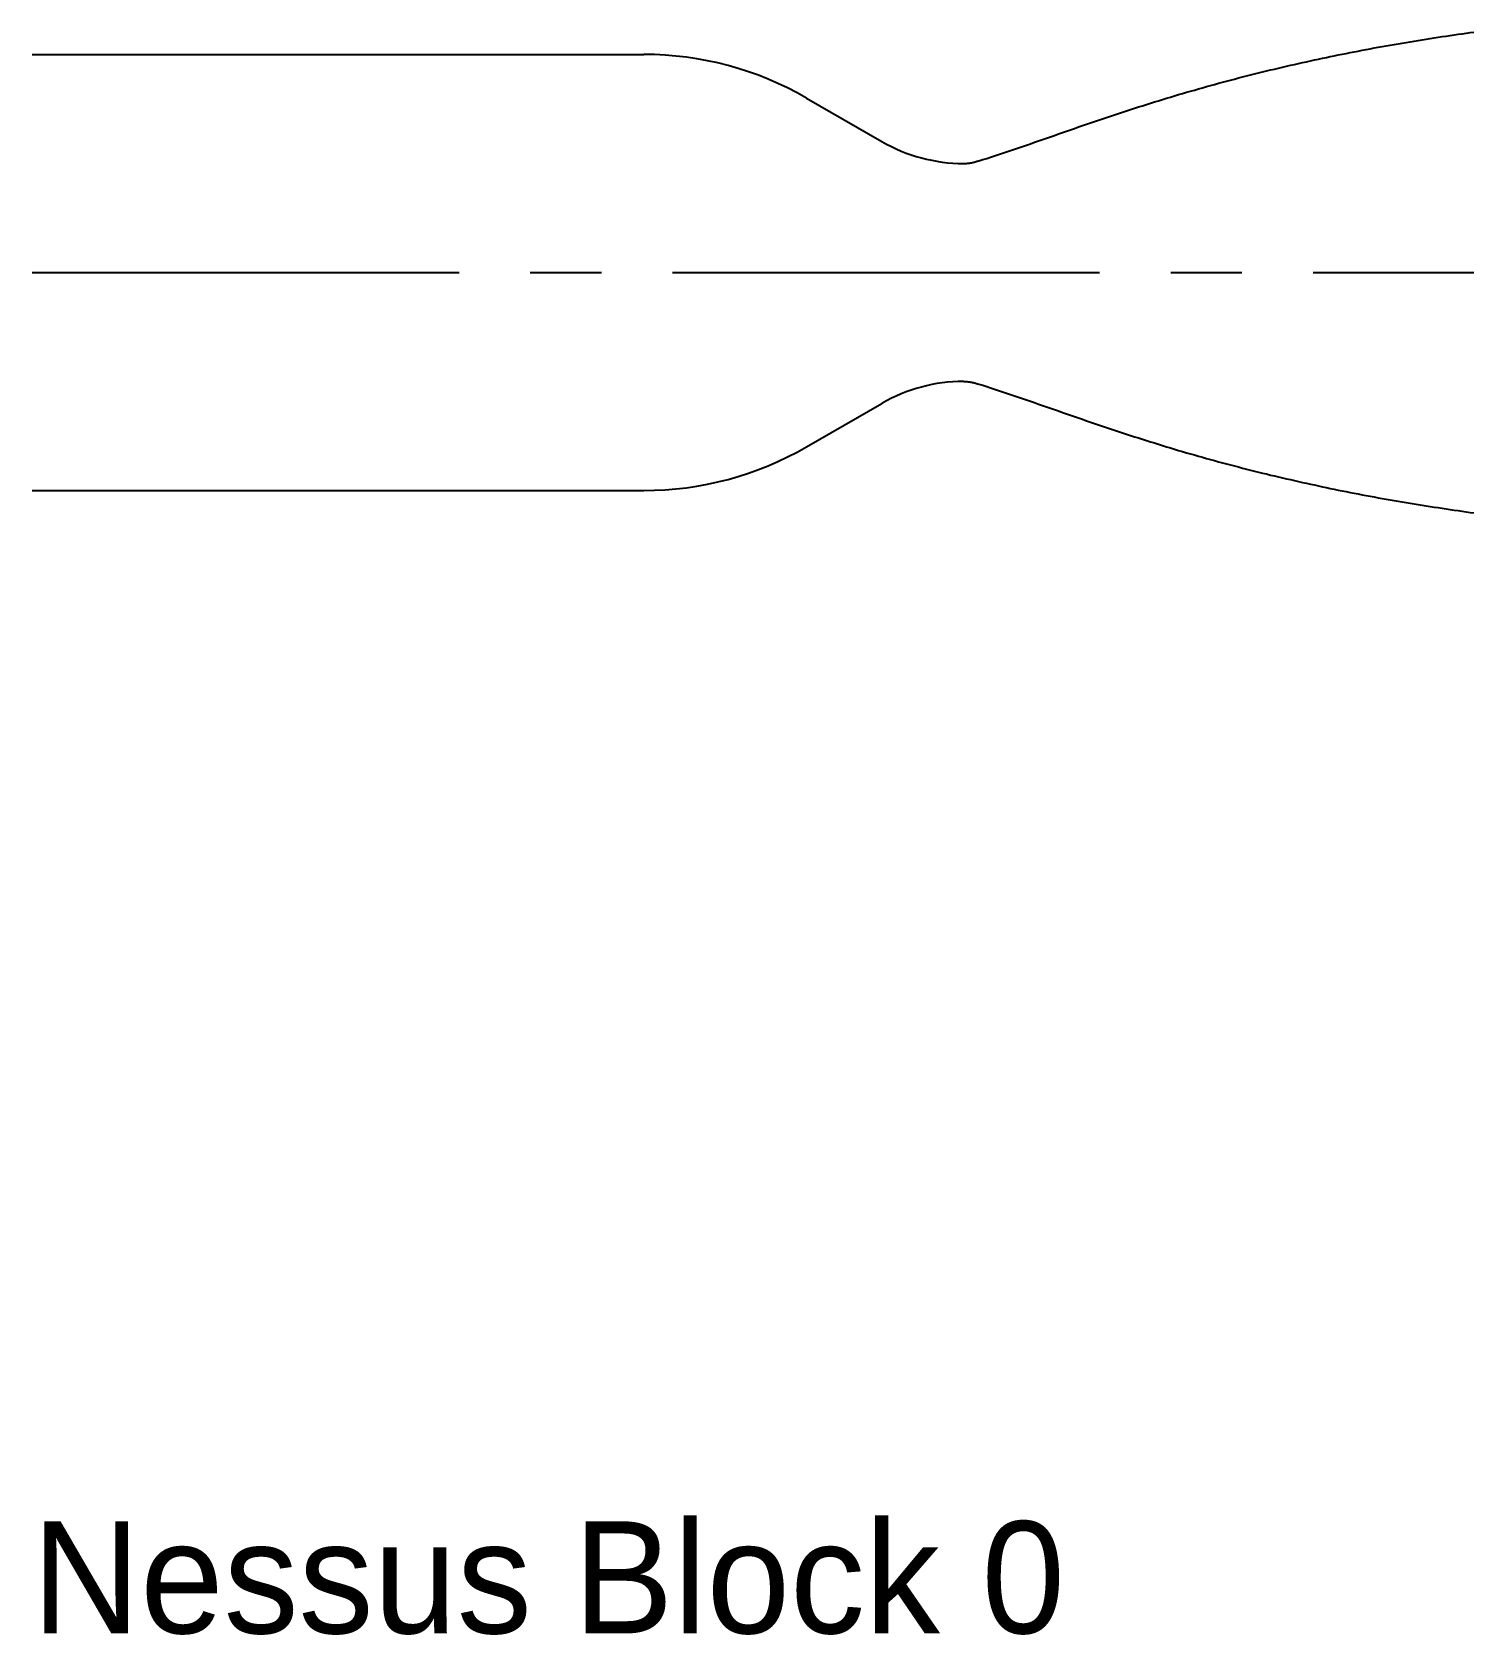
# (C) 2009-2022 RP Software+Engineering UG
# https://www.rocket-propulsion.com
# Model space of a CAD drawing. Header units: millimetres. Extents: x 0 to 64.3, y -60.8 to 10.7.
import ezdxf

# ---------------------------------------------------------------- set-up
doc = ezdxf.new("R2010")
doc.units = ezdxf.units.MM
doc.linetypes.add('CENTER2', pattern=[28.575, 19.05, -3.175, 3.175, -3.175])
doc.layers.get('0').update_dxf_attribs({"color": 1})
doc.layers.add('Dimensions', color=5, linetype='Continuous')
doc.styles.get("Standard").update_dxf_attribs({"font": 'txt', "width": 0.75})

# ---------------------------------------------------------------- blocks, each defined once
blk = doc.blocks.new('CHAMBER_COUNTOR')
for p, q in [((0, 9.728069), (27.293725, 9.728069)), ((34.546124, 7.784794), (37.911974, 5.84152)), ((34.546124, -7.784794), (37.911974, -5.84152)), ((0, -9.728069), (27.293725, -9.728069))]:
    blk.add_line(p, q)
at = {"color": 3, "linetype": 'CENTER2'}
blk.add_line((0, 0), (64.323166, 0), dxfattribs=at)
for points in [[(41.56, 4.864034), (41.561144, 4.864035), (41.562288, 4.864036), (41.563432, 4.864038), (41.564576, 4.86404), (41.565719, 4.864043), (41.566863, 4.864047), (41.568007, 4.864052), (41.569151, 4.864057), (41.570295, 4.864063), (41.571439, 4.86407), (41.577158, 4.864114), (41.582878, 4.864175), (41.588597, 4.864254), (41.594316, 4.864351), (41.600036, 4.864466), (41.605755, 4.864598), (41.611474, 4.864748), (41.617194, 4.864915), (41.622913, 4.8651), (41.628633, 4.865302), (41.634352, 4.865523), (41.640071, 4.86576), (41.645791, 4.866016), (41.65151, 4.866289), (41.65723, 4.86658), (41.668668, 4.867215), (41.680107, 4.86792), (41.691546, 4.868697), (41.702985, 4.869544), (41.714423, 4.870463), (41.725862, 4.871452), (41.737301, 4.872513), (41.74874, 4.873645), (41.760179, 4.874849), (41.771617, 4.876124), (41.783056, 4.877472), (41.794495, 4.878891), (41.805934, 4.880382), (41.817372, 4.881946), (41.828811, 4.883582), (41.84025, 4.885291), (41.851689, 4.887073), (41.863128, 4.888928), (41.874566, 4.890856), (41.886005, 4.892857), (41.897444, 4.894933), (41.908883, 4.897083), (41.920321, 4.899307), (41.93176, 4.901605), (41.943199, 4.903978), (41.954638, 4.906427), (41.966077, 4.908951), (41.977515, 4.911551), (41.988954, 4.914227), (42.000393, 4.916979), (42.011832, 4.919808), (42.02327, 4.922715), (42.034709, 4.925698), (42.046148, 4.92876), (42.057587, 4.932142), (42.069026, 4.936085), (42.080464, 4.93937), (42.091903, 4.942458), (42.103342, 4.945734), (42.114781, 4.949581), (42.126219, 4.953457), (42.137658, 4.957091), (42.149097, 4.960268), (42.160536, 4.962898), (42.171975, 4.96565), (42.183413, 4.968526), (42.194852, 4.971525), (42.206291, 4.974807), (42.21773, 4.978145), (42.229168, 4.98151), (42.407438, 5.034554), (42.585708, 5.090736), (42.763977, 5.147037), (42.942247, 5.202839), (43.120517, 5.26274), (43.298786, 5.32058), (43.477056, 5.379807), (43.655326, 5.438951), (43.833595, 5.49956), (44.011865, 5.563597), (44.190135, 5.623182), (44.368404, 5.683485), (44.546674, 5.745776), (44.724944, 5.808328), (44.903213, 5.869945), (45.081483, 5.932634), (45.259752, 5.994677), (45.438022, 6.057453), (45.616292, 6.118913), (45.794561, 6.181429), (45.972831, 6.244464), (46.151101, 6.305757), (46.32937, 6.368522), (46.50764, 6.42891), (46.68591, 6.493565), (46.864179, 6.552916), (47.042449, 6.613834), (47.220719, 6.675716), (47.398988, 6.736695), (47.577258, 6.797614), (47.755528, 6.859124), (47.933797, 6.91758), (48.112067, 6.976772), (48.290337, 7.038072), (48.468606, 7.095435), (48.646876, 7.154155), (48.825145, 7.211932), (49.003415, 7.269409), (49.181685, 7.327695), (49.359954, 7.384045), (49.538224, 7.441419), (49.716494, 7.497344), (49.894763, 7.554159), (50.073033, 7.609687), (50.251303, 7.665028), (50.429572, 7.719585), (50.607842, 7.774742), (50.786112, 7.828635), (50.964381, 7.88116), (51.142651, 7.937003), (51.320921, 7.986688), (51.49919, 8.041813), (51.67746, 8.090909), (51.85573, 8.142248), (52.033999, 8.194048), (52.212269, 8.244654), (52.390538, 8.295194), (52.568808, 8.343547), (52.747078, 8.394377), (52.925347, 8.443727), (53.103617, 8.491347), (53.281887, 8.538807), (53.460156, 8.586107), (53.638426, 8.633245), (53.816696, 8.68022), (53.994965, 8.727344), (54.173235, 8.771), (54.351505, 8.816068), (54.529774, 8.86012), (54.708044, 8.906215), (54.886314, 8.949269), (55.064583, 8.992556), (55.242853, 9.038336), (55.421122, 9.078999), (55.599392, 9.120755), (55.777662, 9.163897), (55.955931, 9.204072), (56.134201, 9.24437), (56.312471, 9.286886), (56.49074, 9.326902), (56.66901, 9.366202), (56.84728, 9.405376), (57.025549, 9.444425), (57.203819, 9.483349), (57.382089, 9.522149), (57.560358, 9.561284), (57.738628, 9.597574), (57.916898, 9.633044), (58.095167, 9.670547), (58.273437, 9.70725), (58.451707, 9.742305), (58.629976, 9.778113), (58.808246, 9.812581), (58.986515, 9.848584), (59.164785, 9.881947), (59.343055, 9.915795), (59.521324, 9.951486), (59.699594, 9.985054), (59.877864, 10.018043), (60.056133, 10.051464), (60.234403, 10.081595), (60.412673, 10.112055), (60.590942, 10.145049), (60.769212, 10.176898), (60.947482, 10.20563), (61.125751, 10.238279), (61.304021, 10.266766), (61.482291, 10.298932), (61.66056, 10.328428), (61.83883, 10.356888), (62.0171, 10.385318), (62.195369, 10.413712), (62.373639, 10.442162), (62.551908, 10.47052), (62.730178, 10.495162), (62.908448, 10.522892), (63.086717, 10.551451), (63.264987, 10.577541), (63.443257, 10.601985), (63.621526, 10.627609), (63.799796, 10.655531), (63.978066, 10.680352), (64.156335, 10.705155), (64.323166, 10.728224)], [(41.56, -4.864034), (41.561144, -4.864035), (41.562288, -4.864036), (41.563432, -4.864038), (41.564576, -4.86404), (41.565719, -4.864043), (41.566863, -4.864047), (41.568007, -4.864052), (41.569151, -4.864057), (41.570295, -4.864063), (41.571439, -4.86407), (41.577158, -4.864114), (41.582878, -4.864175), (41.588597, -4.864254), (41.594316, -4.864351), (41.600036, -4.864466), (41.605755, -4.864598), (41.611474, -4.864748), (41.617194, -4.864915), (41.622913, -4.8651), (41.628633, -4.865302), (41.634352, -4.865523), (41.640071, -4.86576), (41.645791, -4.866016), (41.65151, -4.866289), (41.65723, -4.86658), (41.668668, -4.867215), (41.680107, -4.86792), (41.691546, -4.868697), (41.702985, -4.869544), (41.714423, -4.870463), (41.725862, -4.871452), (41.737301, -4.872513), (41.74874, -4.873645), (41.760179, -4.874849), (41.771617, -4.876124), (41.783056, -4.877472), (41.794495, -4.878891), (41.805934, -4.880382), (41.817372, -4.881946), (41.828811, -4.883582), (41.84025, -4.885291), (41.851689, -4.887073), (41.863128, -4.888928), (41.874566, -4.890856), (41.886005, -4.892857), (41.897444, -4.894933), (41.908883, -4.897083), (41.920321, -4.899307), (41.93176, -4.901605), (41.943199, -4.903978), (41.954638, -4.906427), (41.966077, -4.908951), (41.977515, -4.911551), (41.988954, -4.914227), (42.000393, -4.916979), (42.011832, -4.919808), (42.02327, -4.922715), (42.034709, -4.925698), (42.046148, -4.92876), (42.057587, -4.932142), (42.069026, -4.936085), (42.080464, -4.93937), (42.091903, -4.942458), (42.103342, -4.945734), (42.114781, -4.949581), (42.126219, -4.953457), (42.137658, -4.957091), (42.149097, -4.960268), (42.160536, -4.962898), (42.171975, -4.96565), (42.183413, -4.968526), (42.194852, -4.971525), (42.206291, -4.974807), (42.21773, -4.978145), (42.229168, -4.98151), (42.407438, -5.034554), (42.585708, -5.090736), (42.763977, -5.147037), (42.942247, -5.202839), (43.120517, -5.26274), (43.298786, -5.32058), (43.477056, -5.379807), (43.655326, -5.438951), (43.833595, -5.49956), (44.011865, -5.563597), (44.190135, -5.623182), (44.368404, -5.683485), (44.546674, -5.745776), (44.724944, -5.808328), (44.903213, -5.869945), (45.081483, -5.932634), (45.259752, -5.994677), (45.438022, -6.057453), (45.616292, -6.118913), (45.794561, -6.181429), (45.972831, -6.244464), (46.151101, -6.305757), (46.32937, -6.368522), (46.50764, -6.42891), (46.68591, -6.493565), (46.864179, -6.552916), (47.042449, -6.613834), (47.220719, -6.675716), (47.398988, -6.736695), (47.577258, -6.797614), (47.755528, -6.859124), (47.933797, -6.91758), (48.112067, -6.976772), (48.290337, -7.038072), (48.468606, -7.095435), (48.646876, -7.154155), (48.825145, -7.211932), (49.003415, -7.269409), (49.181685, -7.327695), (49.359954, -7.384045), (49.538224, -7.441419), (49.716494, -7.497344), (49.894763, -7.554159), (50.073033, -7.609687), (50.251303, -7.665028), (50.429572, -7.719585), (50.607842, -7.774742), (50.786112, -7.828635), (50.964381, -7.88116), (51.142651, -7.937003), (51.320921, -7.986688), (51.49919, -8.041813), (51.67746, -8.090909), (51.85573, -8.142248), (52.033999, -8.194048), (52.212269, -8.244654), (52.390538, -8.295194), (52.568808, -8.343547), (52.747078, -8.394377), (52.925347, -8.443727), (53.103617, -8.491347), (53.281887, -8.538807), (53.460156, -8.586107), (53.638426, -8.633245), (53.816696, -8.68022), (53.994965, -8.727344), (54.173235, -8.771), (54.351505, -8.816068), (54.529774, -8.86012), (54.708044, -8.906215), (54.886314, -8.949269), (55.064583, -8.992556), (55.242853, -9.038336), (55.421122, -9.078999), (55.599392, -9.120755), (55.777662, -9.163897), (55.955931, -9.204072), (56.134201, -9.24437), (56.312471, -9.286886), (56.49074, -9.326902), (56.66901, -9.366202), (56.84728, -9.405376), (57.025549, -9.444425), (57.203819, -9.483349), (57.382089, -9.522149), (57.560358, -9.561284), (57.738628, -9.597574), (57.916898, -9.633044), (58.095167, -9.670547), (58.273437, -9.70725), (58.451707, -9.742305), (58.629976, -9.778113), (58.808246, -9.812581), (58.986515, -9.848584), (59.164785, -9.881947), (59.343055, -9.915795), (59.521324, -9.951486), (59.699594, -9.985054), (59.877864, -10.018043), (60.056133, -10.051464), (60.234403, -10.081595), (60.412673, -10.112055), (60.590942, -10.145049), (60.769212, -10.176898), (60.947482, -10.20563), (61.125751, -10.238279), (61.304021, -10.266766), (61.482291, -10.298932), (61.66056, -10.328428), (61.83883, -10.356888), (62.0171, -10.385318), (62.195369, -10.413712), (62.373639, -10.442162), (62.551908, -10.47052), (62.730178, -10.495162), (62.908448, -10.522892), (63.086717, -10.551451), (63.264987, -10.577541), (63.443257, -10.601985), (63.621526, -10.627609), (63.799796, -10.655531), (63.978066, -10.680352), (64.156335, -10.705155), (64.323166, -10.728224)]]:
    blk.add_lwpolyline(points)
for centre, radius, start, end in [((27.293725, -4.776729), 14.504798, 60, 90), ((41.56, 12.160086), 7.296052, 240, 270), ((41.56, -12.160086), 7.296052, 90, 120), ((27.293725, 4.776729), 14.504798, 270, 300)]:
    blk.add_arc(centre, radius, start, end)
at = {"layer": 'Dimensions', "color": 3}
blk.add_text('Nessus Block 0', height=5, dxfattribs=at).set_placement((0, -60.728228))

msp = doc.modelspace()

# ---------------------------------------------------------------- block references
at = {"color": 3}
msp.add_blockref('CHAMBER_COUNTOR', (0, 0), dxfattribs=at)

doc.saveas('drawing.dxf')
